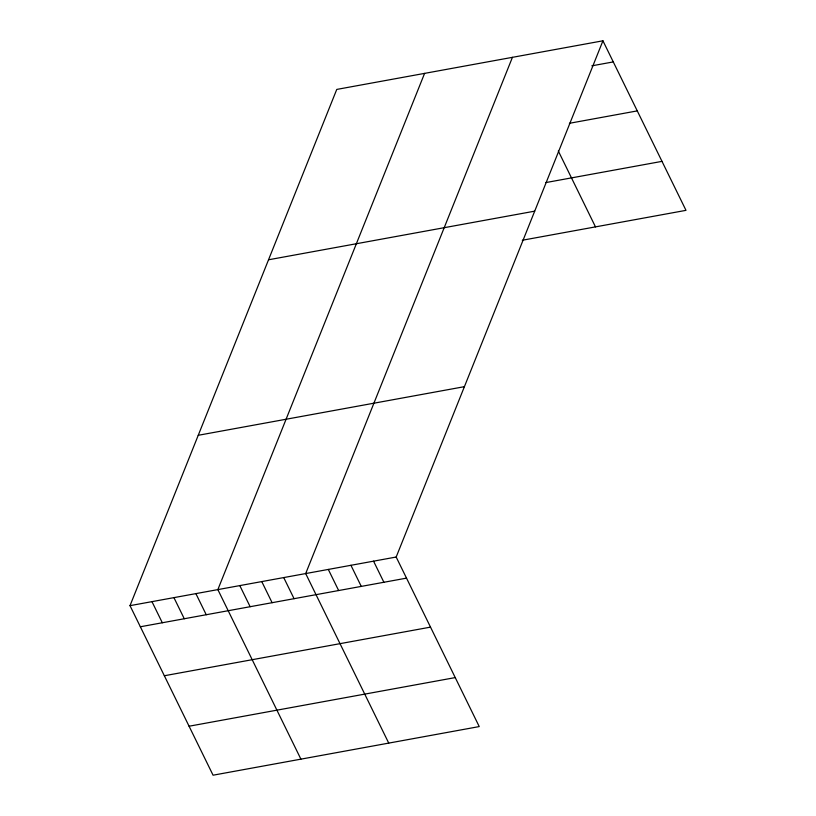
<?xml version="1.0" encoding="UTF-8"?>
<svg xmlns="http://www.w3.org/2000/svg" width="816" height="816" viewBox="0 0 816 816"><rect width="100%" height="100%" fill="white"/><g stroke="black" fill="none" stroke-linecap="round" stroke-linejoin="round"><path stroke-width="1.22" d="M602.932 40.8L396.178 557.032L479.237 726.577L213.068 775.2L130.009 605.656L336.763 89.423L602.932 40.8L685.991 210.344L522.291 240.251M424.595 73.379L217.852 589.611L300.91 759.155M512.428 57.334L305.684 573.566L388.742 743.111M591.835 65.831L613.275 61.914M569.395 123.298L637.265 110.894M545.873 182.57L661.99 161.364M268.535 259.784L534.704 211.16M198.237 435.295L464.406 386.672M130.009 605.656L396.178 557.032M140.352 626.77L406.521 578.136M164.353 675.75L430.522 627.127M189.077 726.22L455.246 677.586M558.307 150.98L595.486 226.879M373.555 561.163L383.897 582.277M350.931 565.294L361.274 586.408M328.307 569.425L338.65 590.539M283.723 577.575L294.066 598.689M261.763 581.584L272.105 602.698M239.802 585.592L250.145 606.706M195.891 593.62L206.234 614.734M173.93 597.628L184.273 618.742M151.97 601.647L162.313 622.751"/></g></svg>
